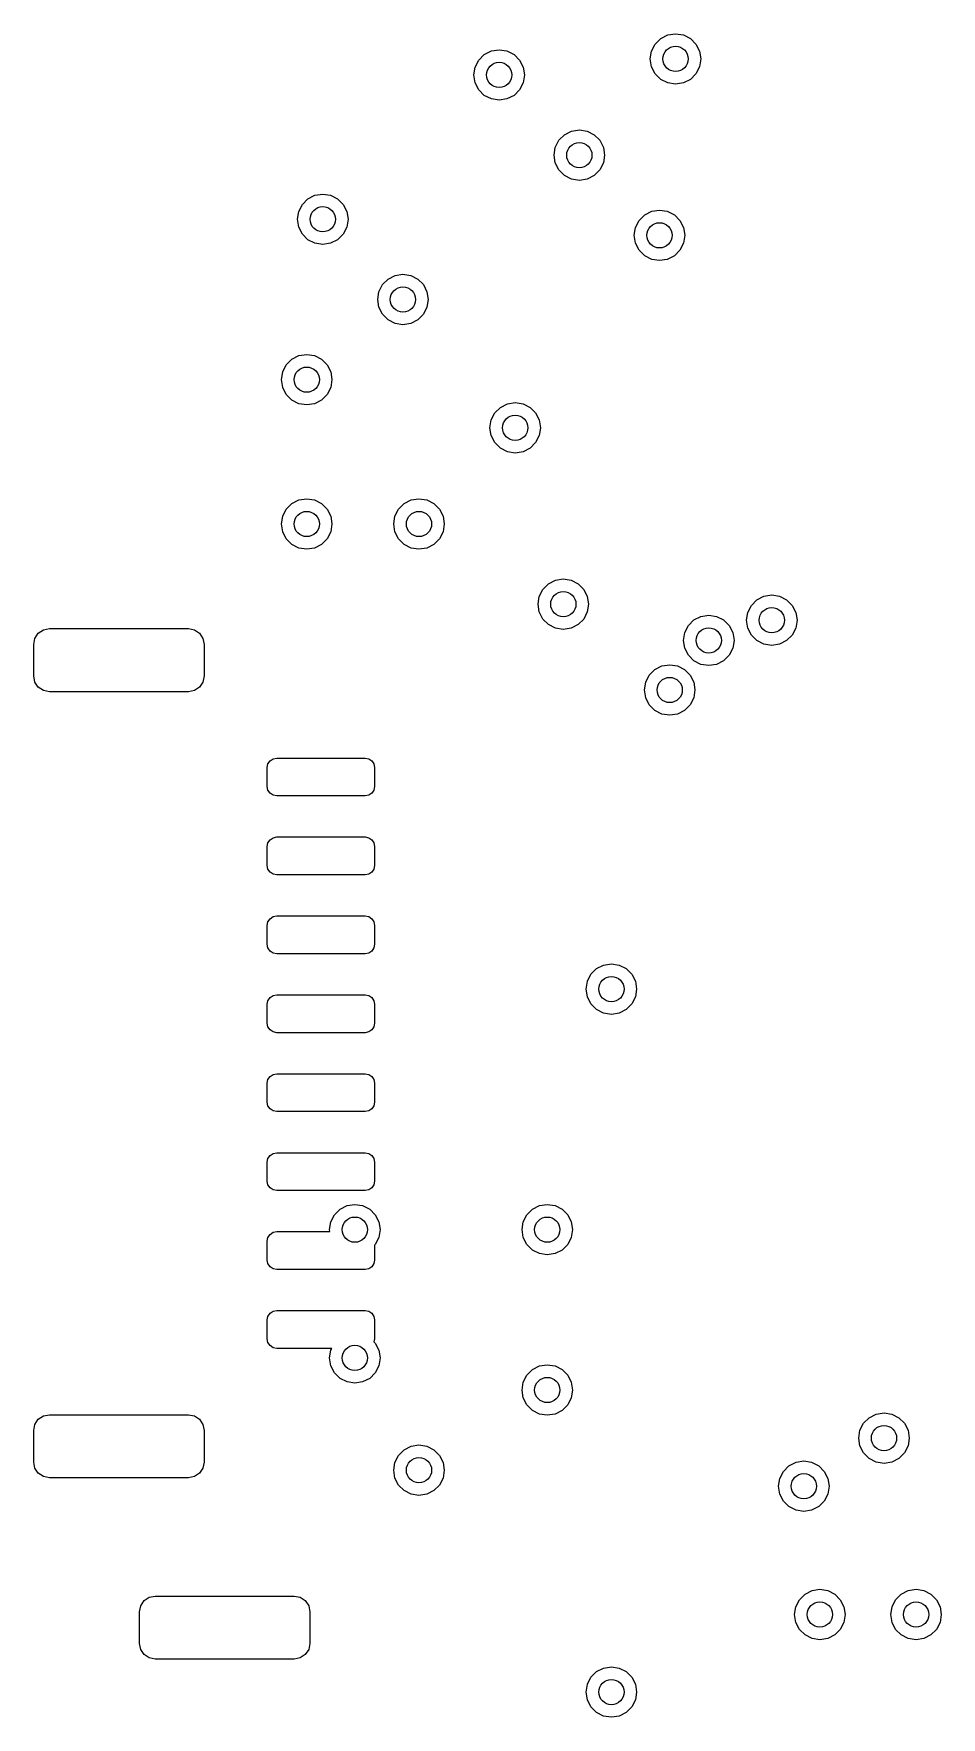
# Model space of a CAD drawing. Extents: x -3.4 to 1.4, y 0.1 to 11.
# Drawn here: x 0.09 to 0.656, y 2.497 to 3.547 of the extents above; entities that cross this region are included whole.
import ezdxf

# ---------------------------------------------------------------- set-up
doc = ezdxf.new("R2010")
doc.units = 0
doc.header["$MEASUREMENT"] = 0
doc.layers.add('BLACK', color=7, linetype='CONTINUOUS')

msp = doc.modelspace()

# ---------------------------------------------------------------- linework, layer by layer
at = {"layer": 'BLACK', "linetype": 'CONTINUOUS'}
for p, q in [((0.475023, 3.53577), (0.47726, 3.54016)), ((0.47726, 3.54016), (0.480744, 3.54365)), ((0.480744, 3.54365), (0.485134, 3.54588)), ((0.485134, 3.54588), (0.49, 3.54665)), ((0.49, 3.54665), (0.494866, 3.54588)), ((0.494866, 3.54588), (0.499256, 3.54365)), ((0.499256, 3.54365), (0.50274, 3.54016)), ((0.50274, 3.54016), (0.504977, 3.53577)), ((0.365023, 3.52577), (0.36726, 3.53016)), ((0.36726, 3.53016), (0.370744, 3.53365)), ((0.370744, 3.53365), (0.375134, 3.53588)), ((0.375134, 3.53588), (0.38, 3.53665)), ((0.38, 3.53665), (0.384866, 3.53588)), ((0.384866, 3.53588), (0.389256, 3.53365)), ((0.389256, 3.53365), (0.39274, 3.53016)), ((0.39274, 3.53016), (0.394977, 3.52577)), ((0.474252, 3.53091), (0.475023, 3.53577)), ((0.475023, 3.52604), (0.474252, 3.53091)), ((0.504977, 3.53577), (0.505748, 3.53091)), ((0.505748, 3.53091), (0.504977, 3.52604)), ((0.364252, 3.52091), (0.365023, 3.52577)), ((0.365023, 3.51604), (0.364252, 3.52091)), ((0.394977, 3.52577), (0.395748, 3.52091)), ((0.395748, 3.52091), (0.394977, 3.51604)), ((0.47726, 3.52165), (0.475023, 3.52604)), ((0.480744, 3.51817), (0.47726, 3.52165)), ((0.485134, 3.51593), (0.480744, 3.51817)), ((0.499256, 3.51817), (0.494866, 3.51593)), ((0.50274, 3.52165), (0.499256, 3.51817)), ((0.504977, 3.52604), (0.50274, 3.52165)), ((0.36726, 3.51165), (0.365023, 3.51604)), ((0.370744, 3.50817), (0.36726, 3.51165)), ((0.375134, 3.50593), (0.370744, 3.50817)), ((0.389256, 3.50817), (0.384866, 3.50593)), ((0.39274, 3.51165), (0.389256, 3.50817)), ((0.394977, 3.51604), (0.39274, 3.51165)), ((0.49, 3.51516), (0.485134, 3.51593)), ((0.494866, 3.51593), (0.49, 3.51516)), ((0.38, 3.50516), (0.375134, 3.50593)), ((0.384866, 3.50593), (0.38, 3.50516)), ((0.420744, 3.48365), (0.425134, 3.48588)), ((0.425134, 3.48588), (0.43, 3.48665)), ((0.43, 3.48665), (0.434866, 3.48588)), ((0.434866, 3.48588), (0.439256, 3.48365)), ((0.414252, 3.47091), (0.415023, 3.47577)), ((0.415023, 3.47577), (0.41726, 3.48016)), ((0.41726, 3.48016), (0.420744, 3.48365)), ((0.439256, 3.48365), (0.44274, 3.48016)), ((0.44274, 3.48016), (0.444977, 3.47577)), ((0.444977, 3.47577), (0.445748, 3.47091)), ((0.415023, 3.46604), (0.414252, 3.47091)), ((0.41726, 3.46165), (0.415023, 3.46604)), ((0.444977, 3.46604), (0.44274, 3.46165)), ((0.445748, 3.47091), (0.444977, 3.46604)), ((0.420744, 3.45817), (0.41726, 3.46165)), ((0.425134, 3.45593), (0.420744, 3.45817)), ((0.43, 3.45516), (0.425134, 3.45593)), ((0.434866, 3.45593), (0.43, 3.45516)), ((0.439256, 3.45817), (0.434866, 3.45593)), ((0.44274, 3.46165), (0.439256, 3.45817)), ((0.25726, 3.44016), (0.260744, 3.44365)), ((0.260744, 3.44365), (0.265134, 3.44588)), ((0.265134, 3.44588), (0.27, 3.44665)), ((0.27, 3.44665), (0.274866, 3.44588)), ((0.274866, 3.44588), (0.279256, 3.44365)), ((0.279256, 3.44365), (0.28274, 3.44016)), ((0.254252, 3.43091), (0.255023, 3.43577)), ((0.255023, 3.43577), (0.25726, 3.44016)), ((0.28274, 3.44016), (0.284977, 3.43577)), ((0.284977, 3.43577), (0.285748, 3.43091)), ((0.46726, 3.43016), (0.470744, 3.43365)), ((0.470744, 3.43365), (0.475134, 3.43588)), ((0.475134, 3.43588), (0.48, 3.43665)), ((0.48, 3.43665), (0.484866, 3.43588)), ((0.484866, 3.43588), (0.489256, 3.43365)), ((0.489256, 3.43365), (0.49274, 3.43016)), ((0.255023, 3.42604), (0.254252, 3.43091)), ((0.25726, 3.42165), (0.255023, 3.42604)), ((0.284977, 3.42604), (0.28274, 3.42165)), ((0.285748, 3.43091), (0.284977, 3.42604)), ((0.464252, 3.42091), (0.465023, 3.42577)), ((0.465023, 3.42577), (0.46726, 3.43016)), ((0.49274, 3.43016), (0.494977, 3.42577)), ((0.494977, 3.42577), (0.495748, 3.42091)), ((0.260744, 3.41817), (0.25726, 3.42165)), ((0.265134, 3.41593), (0.260744, 3.41817)), ((0.27, 3.41516), (0.265134, 3.41593)), ((0.274866, 3.41593), (0.27, 3.41516)), ((0.279256, 3.41817), (0.274866, 3.41593)), ((0.28274, 3.42165), (0.279256, 3.41817)), ((0.465023, 3.41604), (0.464252, 3.42091)), ((0.46726, 3.41165), (0.465023, 3.41604)), ((0.494977, 3.41604), (0.49274, 3.41165)), ((0.495748, 3.42091), (0.494977, 3.41604)), ((0.470744, 3.40817), (0.46726, 3.41165)), ((0.475134, 3.40593), (0.470744, 3.40817)), ((0.48, 3.40516), (0.475134, 3.40593)), ((0.484866, 3.40593), (0.48, 3.40516)), ((0.489256, 3.40817), (0.484866, 3.40593)), ((0.49274, 3.41165), (0.489256, 3.40817)), ((0.30726, 3.39016), (0.310744, 3.39365)), ((0.310744, 3.39365), (0.315134, 3.39588)), ((0.315134, 3.39588), (0.32, 3.39665)), ((0.32, 3.39665), (0.324866, 3.39588)), ((0.324866, 3.39588), (0.329256, 3.39365)), ((0.329256, 3.39365), (0.33274, 3.39016)), ((0.304252, 3.38091), (0.305023, 3.38577)), ((0.305023, 3.37604), (0.304252, 3.38091)), ((0.305023, 3.38577), (0.30726, 3.39016)), ((0.33274, 3.39016), (0.334977, 3.38577)), ((0.334977, 3.38577), (0.335748, 3.38091)), ((0.335748, 3.38091), (0.334977, 3.37604)), ((0.30726, 3.37165), (0.305023, 3.37604)), ((0.310744, 3.36817), (0.30726, 3.37165)), ((0.33274, 3.37165), (0.329256, 3.36817)), ((0.334977, 3.37604), (0.33274, 3.37165)), ((0.315134, 3.36593), (0.310744, 3.36817)), ((0.32, 3.36516), (0.315134, 3.36593)), ((0.324866, 3.36593), (0.32, 3.36516)), ((0.329256, 3.36817), (0.324866, 3.36593)), ((0.245023, 3.33577), (0.24726, 3.34016)), ((0.24726, 3.34016), (0.250744, 3.34365)), ((0.250744, 3.34365), (0.255134, 3.34588)), ((0.255134, 3.34588), (0.26, 3.34665)), ((0.26, 3.34665), (0.264866, 3.34588)), ((0.264866, 3.34588), (0.269256, 3.34365)), ((0.269256, 3.34365), (0.27274, 3.34016)), ((0.27274, 3.34016), (0.274977, 3.33577)), ((0.244252, 3.33091), (0.245023, 3.33577)), ((0.245023, 3.32604), (0.244252, 3.33091)), ((0.274977, 3.33577), (0.275748, 3.33091)), ((0.275748, 3.33091), (0.274977, 3.32604)), ((0.24726, 3.32165), (0.245023, 3.32604)), ((0.250744, 3.31817), (0.24726, 3.32165)), ((0.255134, 3.31593), (0.250744, 3.31817)), ((0.269256, 3.31817), (0.264866, 3.31593)), ((0.27274, 3.32165), (0.269256, 3.31817)), ((0.274977, 3.32604), (0.27274, 3.32165)), ((0.26, 3.31516), (0.255134, 3.31593)), ((0.264866, 3.31593), (0.26, 3.31516)), ((0.375023, 3.30577), (0.37726, 3.31016)), ((0.37726, 3.31016), (0.380744, 3.31365)), ((0.380744, 3.31365), (0.385134, 3.31588)), ((0.385134, 3.31588), (0.39, 3.31665)), ((0.39, 3.31665), (0.394866, 3.31588)), ((0.394866, 3.31588), (0.399256, 3.31365)), ((0.399256, 3.31365), (0.40274, 3.31016)), ((0.40274, 3.31016), (0.404977, 3.30577)), ((0.374252, 3.30091), (0.375023, 3.30577)), ((0.375023, 3.29604), (0.374252, 3.30091)), ((0.404977, 3.30577), (0.405748, 3.30091)), ((0.405748, 3.30091), (0.404977, 3.29604)), ((0.37726, 3.29165), (0.375023, 3.29604)), ((0.380744, 3.28817), (0.37726, 3.29165)), ((0.385134, 3.28593), (0.380744, 3.28817)), ((0.399256, 3.28817), (0.394866, 3.28593)), ((0.40274, 3.29165), (0.399256, 3.28817)), ((0.404977, 3.29604), (0.40274, 3.29165)), ((0.39, 3.28516), (0.385134, 3.28593)), ((0.394866, 3.28593), (0.39, 3.28516)), ((0.250744, 3.25365), (0.255134, 3.25588)), ((0.255134, 3.25588), (0.26, 3.25665)), ((0.26, 3.25665), (0.264866, 3.25588)), ((0.264866, 3.25588), (0.269256, 3.25365)), ((0.320744, 3.25365), (0.325134, 3.25588)), ((0.325134, 3.25588), (0.33, 3.25665)), ((0.33, 3.25665), (0.334866, 3.25588)), ((0.334866, 3.25588), (0.339256, 3.25365)), ((0.244252, 3.24091), (0.245023, 3.24577)), ((0.245023, 3.24577), (0.24726, 3.25016)), ((0.24726, 3.25016), (0.250744, 3.25365)), ((0.269256, 3.25365), (0.27274, 3.25016)), ((0.27274, 3.25016), (0.274977, 3.24577)), ((0.274977, 3.24577), (0.275748, 3.24091)), ((0.314252, 3.24091), (0.315023, 3.24577)), ((0.315023, 3.24577), (0.31726, 3.25016)), ((0.31726, 3.25016), (0.320744, 3.25365)), ((0.339256, 3.25365), (0.34274, 3.25016)), ((0.34274, 3.25016), (0.344977, 3.24577)), ((0.344977, 3.24577), (0.345748, 3.24091)), ((0.245023, 3.23604), (0.244252, 3.24091)), ((0.24726, 3.23165), (0.245023, 3.23604)), ((0.274977, 3.23604), (0.27274, 3.23165)), ((0.275748, 3.24091), (0.274977, 3.23604)), ((0.315023, 3.23604), (0.314252, 3.24091)), ((0.31726, 3.23165), (0.315023, 3.23604)), ((0.344977, 3.23604), (0.34274, 3.23165)), ((0.345748, 3.24091), (0.344977, 3.23604)), ((0.250744, 3.22817), (0.24726, 3.23165)), ((0.255134, 3.22593), (0.250744, 3.22817)), ((0.26, 3.22516), (0.255134, 3.22593)), ((0.264866, 3.22593), (0.26, 3.22516)), ((0.269256, 3.22817), (0.264866, 3.22593)), ((0.27274, 3.23165), (0.269256, 3.22817)), ((0.320744, 3.22817), (0.31726, 3.23165)), ((0.325134, 3.22593), (0.320744, 3.22817)), ((0.33, 3.22516), (0.325134, 3.22593)), ((0.334866, 3.22593), (0.33, 3.22516)), ((0.339256, 3.22817), (0.334866, 3.22593)), ((0.34274, 3.23165), (0.339256, 3.22817)), ((0.40726, 3.20016), (0.410744, 3.20365)), ((0.410744, 3.20365), (0.415134, 3.20588)), ((0.415134, 3.20588), (0.42, 3.20665)), ((0.42, 3.20665), (0.424866, 3.20588)), ((0.424866, 3.20588), (0.429256, 3.20365)), ((0.429256, 3.20365), (0.43274, 3.20016)), ((0.404252, 3.19091), (0.405023, 3.19577)), ((0.405023, 3.19577), (0.40726, 3.20016)), ((0.43274, 3.20016), (0.434977, 3.19577)), ((0.434977, 3.19577), (0.435748, 3.19091)), ((0.53726, 3.19016), (0.540744, 3.19365)), ((0.540744, 3.19365), (0.545134, 3.19588)), ((0.545134, 3.19588), (0.55, 3.19665)), ((0.55, 3.19665), (0.554866, 3.19588)), ((0.554866, 3.19588), (0.559257, 3.19365)), ((0.559257, 3.19365), (0.562741, 3.19016)), ((0.405023, 3.18604), (0.404252, 3.19091)), ((0.40726, 3.18165), (0.405023, 3.18604)), ((0.410744, 3.17817), (0.40726, 3.18165)), ((0.43274, 3.18165), (0.429256, 3.17817)), ((0.434977, 3.18604), (0.43274, 3.18165)), ((0.435748, 3.19091), (0.434977, 3.18604)), ((0.497973, 3.17758), (0.501457, 3.18107)), ((0.501457, 3.18107), (0.505847, 3.18331)), ((0.505847, 3.18331), (0.510714, 3.18408)), ((0.510714, 3.18408), (0.51558, 3.18331)), ((0.51558, 3.18331), (0.51997, 3.18107)), ((0.51997, 3.18107), (0.523454, 3.17758)), ((0.534252, 3.18091), (0.535023, 3.18577)), ((0.535023, 3.18577), (0.53726, 3.19016)), ((0.562741, 3.19016), (0.564977, 3.18577)), ((0.564977, 3.18577), (0.565748, 3.18091)), ((0.09045, 3.16959), (0.092584, 3.17279)), ((0.092584, 3.17279), (0.095777, 3.17492)), ((0.095777, 3.17492), (0.099543, 3.17567)), ((0.099543, 3.17567), (0.186157, 3.17567)), ((0.186157, 3.17567), (0.189924, 3.17492)), ((0.189924, 3.17492), (0.193117, 3.17279)), ((0.193117, 3.17279), (0.195251, 3.16959)), ((0.415134, 3.17593), (0.410744, 3.17817)), ((0.42, 3.17516), (0.415134, 3.17593)), ((0.424866, 3.17593), (0.42, 3.17516)), ((0.429256, 3.17817), (0.424866, 3.17593)), ((0.494966, 3.16833), (0.495737, 3.17319)), ((0.495737, 3.17319), (0.497973, 3.17758)), ((0.523454, 3.17758), (0.525691, 3.17319)), ((0.525691, 3.17319), (0.526462, 3.16833)), ((0.535023, 3.17604), (0.534252, 3.18091)), ((0.53726, 3.17165), (0.535023, 3.17604)), ((0.540744, 3.16817), (0.53726, 3.17165)), ((0.562741, 3.17165), (0.559257, 3.16817)), ((0.564977, 3.17604), (0.562741, 3.17165)), ((0.565748, 3.18091), (0.564977, 3.17604)), ((0.089701, 3.16583), (0.09045, 3.16959)), ((0.089701, 3.14614), (0.089701, 3.16583)), ((0.195251, 3.16959), (0.196, 3.16583)), ((0.196, 3.16583), (0.196, 3.14614)), ((0.495737, 3.16346), (0.494966, 3.16833)), ((0.497973, 3.15907), (0.495737, 3.16346)), ((0.525691, 3.16346), (0.523454, 3.15907)), ((0.526462, 3.16833), (0.525691, 3.16346)), ((0.545134, 3.16593), (0.540744, 3.16817)), ((0.55, 3.16516), (0.545134, 3.16593)), ((0.554866, 3.16593), (0.55, 3.16516)), ((0.559257, 3.16817), (0.554866, 3.16593)), ((0.473614, 3.14666), (0.477098, 3.15014)), ((0.477098, 3.15014), (0.481488, 3.15238)), ((0.481488, 3.15238), (0.486354, 3.15315)), ((0.486354, 3.15315), (0.491221, 3.15238)), ((0.491221, 3.15238), (0.495611, 3.15014)), ((0.495611, 3.15014), (0.499095, 3.14666)), ((0.501457, 3.15559), (0.497973, 3.15907)), ((0.505847, 3.15335), (0.501457, 3.15559)), ((0.510714, 3.15258), (0.505847, 3.15335)), ((0.51558, 3.15335), (0.510714, 3.15258)), ((0.51997, 3.15559), (0.51558, 3.15335)), ((0.523454, 3.15907), (0.51997, 3.15559)), ((0.09045, 3.14238), (0.089701, 3.14614)), ((0.092584, 3.13918), (0.09045, 3.14238)), ((0.095777, 3.13705), (0.092584, 3.13918)), ((0.193117, 3.13918), (0.189924, 3.13705)), ((0.195251, 3.14238), (0.193117, 3.13918)), ((0.196, 3.14614), (0.195251, 3.14238)), ((0.470606, 3.1374), (0.471377, 3.14227)), ((0.471377, 3.14227), (0.473614, 3.14666)), ((0.499095, 3.14666), (0.501331, 3.14227)), ((0.501331, 3.14227), (0.502102, 3.1374)), ((0.099543, 3.1363), (0.095777, 3.13705)), ((0.186157, 3.1363), (0.099543, 3.1363)), ((0.189924, 3.13705), (0.186157, 3.1363)), ((0.471377, 3.13253), (0.470606, 3.1374)), ((0.473614, 3.12814), (0.471377, 3.13253)), ((0.501331, 3.13253), (0.499095, 3.12814)), ((0.502102, 3.1374), (0.501331, 3.13253)), ((0.477098, 3.12466), (0.473614, 3.12814)), ((0.481488, 3.12242), (0.477098, 3.12466)), ((0.486354, 3.12165), (0.481488, 3.12242)), ((0.491221, 3.12242), (0.486354, 3.12165)), ((0.495611, 3.12466), (0.491221, 3.12242)), ((0.499095, 3.12814), (0.495611, 3.12466)), ((0.23537, 3.08906), (0.23582, 3.09132)), ((0.23537, 3.07724), (0.23537, 3.08906)), ((0.23582, 3.09132), (0.2371, 3.09323)), ((0.2371, 3.09323), (0.239016, 3.09451)), ((0.239016, 3.09451), (0.241276, 3.09496)), ((0.241276, 3.09496), (0.296394, 3.09496)), ((0.296394, 3.09496), (0.298654, 3.09451)), ((0.298654, 3.09451), (0.30057, 3.09323)), ((0.30057, 3.09323), (0.30185, 3.09132)), ((0.30185, 3.09132), (0.302299, 3.08906)), ((0.302299, 3.08906), (0.302299, 3.07724)), ((0.23582, 3.07498), (0.23537, 3.07724)), ((0.302299, 3.07724), (0.30185, 3.07498)), ((0.2371, 3.07307), (0.23582, 3.07498)), ((0.239016, 3.07179), (0.2371, 3.07307)), ((0.241276, 3.07134), (0.239016, 3.07179)), ((0.296394, 3.07134), (0.241276, 3.07134)), ((0.298654, 3.07179), (0.296394, 3.07134)), ((0.30057, 3.07307), (0.298654, 3.07179)), ((0.30185, 3.07498), (0.30057, 3.07307)), ((0.2371, 3.04402), (0.239016, 3.0453)), ((0.239016, 3.0453), (0.241276, 3.04575)), ((0.241276, 3.04575), (0.296394, 3.04575)), ((0.296394, 3.04575), (0.298654, 3.0453)), ((0.298654, 3.0453), (0.30057, 3.04402)), ((0.23537, 3.03984), (0.23582, 3.0421)), ((0.23537, 3.02803), (0.23537, 3.03984)), ((0.23582, 3.0421), (0.2371, 3.04402)), ((0.30057, 3.04402), (0.30185, 3.0421)), ((0.30185, 3.0421), (0.302299, 3.03984)), ((0.302299, 3.03984), (0.302299, 3.02803)), ((0.23582, 3.02577), (0.23537, 3.02803)), ((0.2371, 3.02386), (0.23582, 3.02577)), ((0.239016, 3.02258), (0.2371, 3.02386)), ((0.30057, 3.02386), (0.298654, 3.02258)), ((0.30185, 3.02577), (0.30057, 3.02386)), ((0.302299, 3.02803), (0.30185, 3.02577)), ((0.241276, 3.02213), (0.239016, 3.02258)), ((0.296394, 3.02213), (0.241276, 3.02213)), ((0.298654, 3.02258), (0.296394, 3.02213)), ((0.23537, 2.99063), (0.23582, 2.99289)), ((0.23582, 2.99289), (0.2371, 2.99481)), ((0.2371, 2.99481), (0.239016, 2.99609)), ((0.239016, 2.99609), (0.241276, 2.99654)), ((0.241276, 2.99654), (0.296394, 2.99654)), ((0.296394, 2.99654), (0.298654, 2.99609)), ((0.298654, 2.99609), (0.30057, 2.99481)), ((0.30057, 2.99481), (0.30185, 2.99289)), ((0.30185, 2.99289), (0.302299, 2.99063)), ((0.23537, 2.97882), (0.23537, 2.99063)), ((0.302299, 2.99063), (0.302299, 2.97882)), ((0.23582, 2.97656), (0.23537, 2.97882)), ((0.2371, 2.97464), (0.23582, 2.97656)), ((0.239016, 2.97336), (0.2371, 2.97464)), ((0.241276, 2.97291), (0.239016, 2.97336)), ((0.296394, 2.97291), (0.241276, 2.97291)), ((0.298654, 2.97336), (0.296394, 2.97291)), ((0.30057, 2.97464), (0.298654, 2.97336)), ((0.30185, 2.97656), (0.30057, 2.97464)), ((0.302299, 2.97882), (0.30185, 2.97656)), ((0.43726, 2.96016), (0.440744, 2.96365)), ((0.440744, 2.96365), (0.445134, 2.96588)), ((0.445134, 2.96588), (0.45, 2.96665)), ((0.45, 2.96665), (0.454866, 2.96588)), ((0.454866, 2.96588), (0.459256, 2.96365)), ((0.459256, 2.96365), (0.46274, 2.96016)), ((0.434252, 2.95091), (0.435023, 2.95577)), ((0.435023, 2.94604), (0.434252, 2.95091)), ((0.435023, 2.95577), (0.43726, 2.96016)), ((0.46274, 2.96016), (0.464977, 2.95577)), ((0.464977, 2.95577), (0.465748, 2.95091)), ((0.465748, 2.95091), (0.464977, 2.94604)), ((0.23537, 2.94142), (0.23582, 2.94368)), ((0.23537, 2.92961), (0.23537, 2.94142)), ((0.23582, 2.94368), (0.2371, 2.94559)), ((0.2371, 2.94559), (0.239016, 2.94687)), ((0.239016, 2.94687), (0.241276, 2.94732)), ((0.241276, 2.94732), (0.296394, 2.94732)), ((0.296394, 2.94732), (0.298654, 2.94687)), ((0.298654, 2.94687), (0.30057, 2.94559)), ((0.30057, 2.94559), (0.30185, 2.94368)), ((0.30185, 2.94368), (0.302299, 2.94142)), ((0.302299, 2.94142), (0.302299, 2.92961)), ((0.43726, 2.94165), (0.435023, 2.94604)), ((0.440744, 2.93817), (0.43726, 2.94165)), ((0.46274, 2.94165), (0.459256, 2.93817)), ((0.464977, 2.94604), (0.46274, 2.94165)), ((0.23582, 2.92735), (0.23537, 2.92961)), ((0.302299, 2.92961), (0.30185, 2.92735)), ((0.445134, 2.93593), (0.440744, 2.93817)), ((0.45, 2.93516), (0.445134, 2.93593)), ((0.454866, 2.93593), (0.45, 2.93516)), ((0.459256, 2.93817), (0.454866, 2.93593)), ((0.2371, 2.92543), (0.23582, 2.92735)), ((0.239016, 2.92415), (0.2371, 2.92543)), ((0.241276, 2.9237), (0.239016, 2.92415)), ((0.296394, 2.9237), (0.241276, 2.9237)), ((0.298654, 2.92415), (0.296394, 2.9237)), ((0.30057, 2.92543), (0.298654, 2.92415)), ((0.30185, 2.92735), (0.30057, 2.92543)), ((0.2371, 2.89638), (0.239016, 2.89766)), ((0.239016, 2.89766), (0.241276, 2.89811)), ((0.241276, 2.89811), (0.296394, 2.89811)), ((0.296394, 2.89811), (0.298654, 2.89766)), ((0.298654, 2.89766), (0.30057, 2.89638)), ((0.23537, 2.8922), (0.23582, 2.89446)), ((0.23537, 2.88039), (0.23537, 2.8922)), ((0.23582, 2.89446), (0.2371, 2.89638)), ((0.30057, 2.89638), (0.30185, 2.89446)), ((0.30185, 2.89446), (0.302299, 2.8922)), ((0.302299, 2.8922), (0.302299, 2.88039)), ((0.23582, 2.87813), (0.23537, 2.88039)), ((0.2371, 2.87622), (0.23582, 2.87813)), ((0.30185, 2.87813), (0.30057, 2.87622)), ((0.302299, 2.88039), (0.30185, 2.87813)), ((0.239016, 2.87494), (0.2371, 2.87622)), ((0.241276, 2.87449), (0.239016, 2.87494)), ((0.296394, 2.87449), (0.241276, 2.87449)), ((0.298654, 2.87494), (0.296394, 2.87449)), ((0.30057, 2.87622), (0.298654, 2.87494)), ((0.23537, 2.84299), (0.23582, 2.84525)), ((0.23582, 2.84525), (0.2371, 2.84717)), ((0.2371, 2.84717), (0.239016, 2.84845)), ((0.239016, 2.84845), (0.241276, 2.8489)), ((0.241276, 2.8489), (0.296394, 2.8489)), ((0.296394, 2.8489), (0.298654, 2.84845)), ((0.298654, 2.84845), (0.30057, 2.84717)), ((0.30057, 2.84717), (0.30185, 2.84525)), ((0.30185, 2.84525), (0.302299, 2.84299)), ((0.23537, 2.83118), (0.23537, 2.84299)), ((0.302299, 2.84299), (0.302299, 2.83118)), ((0.23582, 2.82892), (0.23537, 2.83118)), ((0.2371, 2.82701), (0.23582, 2.82892)), ((0.239016, 2.82573), (0.2371, 2.82701)), ((0.241276, 2.82528), (0.239016, 2.82573)), ((0.296394, 2.82528), (0.241276, 2.82528)), ((0.298654, 2.82573), (0.296394, 2.82528)), ((0.30057, 2.82701), (0.298654, 2.82573)), ((0.30185, 2.82892), (0.30057, 2.82701)), ((0.302299, 2.83118), (0.30185, 2.82892)), ((0.27726, 2.81016), (0.280744, 2.81365)), ((0.280744, 2.81365), (0.285134, 2.81588)), ((0.285134, 2.81588), (0.29, 2.81665)), ((0.29, 2.81665), (0.294866, 2.81588)), ((0.294866, 2.81588), (0.299256, 2.81365)), ((0.299256, 2.81365), (0.30274, 2.81016)), ((0.39726, 2.81016), (0.400744, 2.81365)), ((0.400744, 2.81365), (0.405134, 2.81588)), ((0.405134, 2.81588), (0.41, 2.81665)), ((0.41, 2.81665), (0.414866, 2.81588)), ((0.414866, 2.81588), (0.419256, 2.81365)), ((0.419256, 2.81365), (0.42274, 2.81016)), ((0.274252, 2.80091), (0.275023, 2.80577)), ((0.275023, 2.80577), (0.27726, 2.81016)), ((0.30274, 2.81016), (0.304977, 2.80577)), ((0.304977, 2.80577), (0.305748, 2.80091)), ((0.394252, 2.80091), (0.395023, 2.80577)), ((0.395023, 2.80577), (0.39726, 2.81016)), ((0.42274, 2.81016), (0.424977, 2.80577)), ((0.424977, 2.80577), (0.425748, 2.80091)), ((0.23537, 2.79378), (0.23582, 2.79604)), ((0.23537, 2.78197), (0.23537, 2.79378)), ((0.23582, 2.79604), (0.2371, 2.79796)), ((0.2371, 2.79796), (0.239016, 2.79924)), ((0.239016, 2.79924), (0.241276, 2.79969)), ((0.241276, 2.79969), (0.274445, 2.79969)), ((0.274445, 2.79969), (0.274252, 2.80091)), ((0.304977, 2.79604), (0.30274, 2.79165)), ((0.305748, 2.80091), (0.304977, 2.79604)), ((0.395023, 2.79604), (0.394252, 2.80091)), ((0.39726, 2.79165), (0.395023, 2.79604)), ((0.424977, 2.79604), (0.42274, 2.79165)), ((0.425748, 2.80091), (0.424977, 2.79604)), ((0.30274, 2.79165), (0.302299, 2.79121)), ((0.302299, 2.79121), (0.302299, 2.78197)), ((0.400744, 2.78817), (0.39726, 2.79165)), ((0.405134, 2.78593), (0.400744, 2.78817)), ((0.41, 2.78516), (0.405134, 2.78593)), ((0.414866, 2.78593), (0.41, 2.78516)), ((0.419256, 2.78817), (0.414866, 2.78593)), ((0.42274, 2.79165), (0.419256, 2.78817)), ((0.23582, 2.77971), (0.23537, 2.78197)), ((0.2371, 2.77779), (0.23582, 2.77971)), ((0.239016, 2.77651), (0.2371, 2.77779)), ((0.241276, 2.77606), (0.239016, 2.77651)), ((0.296394, 2.77606), (0.241276, 2.77606)), ((0.298654, 2.77651), (0.296394, 2.77606)), ((0.30057, 2.77779), (0.298654, 2.77651)), ((0.30185, 2.77971), (0.30057, 2.77779)), ((0.302299, 2.78197), (0.30185, 2.77971)), ((0.23537, 2.74457), (0.23582, 2.74683)), ((0.23537, 2.73276), (0.23537, 2.74457)), ((0.23582, 2.74683), (0.2371, 2.74874)), ((0.2371, 2.74874), (0.239016, 2.75002)), ((0.239016, 2.75002), (0.241276, 2.75047)), ((0.241276, 2.75047), (0.296394, 2.75047)), ((0.296394, 2.75047), (0.298654, 2.75002)), ((0.298654, 2.75002), (0.30057, 2.74874)), ((0.30057, 2.74874), (0.30185, 2.74683)), ((0.30185, 2.74683), (0.302299, 2.74457)), ((0.302299, 2.74457), (0.302299, 2.73276)), ((0.23582, 2.7305), (0.23537, 2.73276)), ((0.2371, 2.72858), (0.23582, 2.7305)), ((0.302299, 2.73276), (0.301942, 2.73096)), ((0.301942, 2.73096), (0.30274, 2.73016)), ((0.30274, 2.73016), (0.304977, 2.72577)), ((0.239016, 2.7273), (0.2371, 2.72858)), ((0.241276, 2.72685), (0.239016, 2.7273)), ((0.275572, 2.72685), (0.241276, 2.72685)), ((0.274252, 2.72091), (0.275023, 2.72577)), ((0.275023, 2.71604), (0.274252, 2.72091)), ((0.275023, 2.72577), (0.275572, 2.72685)), ((0.304977, 2.72577), (0.305748, 2.72091)), ((0.305748, 2.72091), (0.304977, 2.71604)), ((0.27726, 2.71165), (0.275023, 2.71604)), ((0.280744, 2.70817), (0.27726, 2.71165)), ((0.30274, 2.71165), (0.299256, 2.70817)), ((0.304977, 2.71604), (0.30274, 2.71165)), ((0.395023, 2.70577), (0.39726, 2.71016)), ((0.39726, 2.71016), (0.400744, 2.71365)), ((0.400744, 2.71365), (0.405134, 2.71588)), ((0.405134, 2.71588), (0.41, 2.71665)), ((0.41, 2.71665), (0.414866, 2.71588)), ((0.414866, 2.71588), (0.419256, 2.71365)), ((0.419256, 2.71365), (0.42274, 2.71016)), ((0.42274, 2.71016), (0.424977, 2.70577)), ((0.285134, 2.70593), (0.280744, 2.70817)), ((0.29, 2.70516), (0.285134, 2.70593)), ((0.294866, 2.70593), (0.29, 2.70516)), ((0.299256, 2.70817), (0.294866, 2.70593)), ((0.394252, 2.70091), (0.395023, 2.70577)), ((0.395023, 2.69604), (0.394252, 2.70091)), ((0.424977, 2.70577), (0.425748, 2.70091)), ((0.425748, 2.70091), (0.424977, 2.69604)), ((0.39726, 2.69165), (0.395023, 2.69604)), ((0.400744, 2.68817), (0.39726, 2.69165)), ((0.405134, 2.68593), (0.400744, 2.68817)), ((0.419256, 2.68817), (0.414866, 2.68593)), ((0.42274, 2.69165), (0.419256, 2.68817)), ((0.424977, 2.69604), (0.42274, 2.69165)), ((0.089701, 2.67567), (0.09045, 2.67944)), ((0.09045, 2.67944), (0.092584, 2.68263)), ((0.092584, 2.68263), (0.095777, 2.68476)), ((0.095777, 2.68476), (0.099543, 2.68551)), ((0.099543, 2.68551), (0.186157, 2.68551)), ((0.186157, 2.68551), (0.189924, 2.68476)), ((0.189924, 2.68476), (0.193117, 2.68263)), ((0.193117, 2.68263), (0.195251, 2.67944)), ((0.195251, 2.67944), (0.196, 2.67567)), ((0.41, 2.68516), (0.405134, 2.68593)), ((0.414866, 2.68593), (0.41, 2.68516)), ((0.605023, 2.67577), (0.60726, 2.68016)), ((0.60726, 2.68016), (0.610744, 2.68365)), ((0.610744, 2.68365), (0.615134, 2.68588)), ((0.615134, 2.68588), (0.62, 2.68665)), ((0.62, 2.68665), (0.624866, 2.68588)), ((0.624866, 2.68588), (0.629256, 2.68365)), ((0.629256, 2.68365), (0.63274, 2.68016)), ((0.63274, 2.68016), (0.634977, 2.67577)), ((0.089701, 2.65598), (0.089701, 2.67567)), ((0.196, 2.67567), (0.196, 2.65598)), ((0.325134, 2.66588), (0.33, 2.66665)), ((0.33, 2.66665), (0.334866, 2.66588)), ((0.604252, 2.67091), (0.605023, 2.67577)), ((0.605023, 2.66604), (0.604252, 2.67091)), ((0.634977, 2.67577), (0.635748, 2.67091)), ((0.635748, 2.67091), (0.634977, 2.66604)), ((0.315023, 2.65577), (0.31726, 2.66016)), ((0.31726, 2.66016), (0.320744, 2.66365)), ((0.320744, 2.66365), (0.325134, 2.66588)), ((0.334866, 2.66588), (0.339256, 2.66365)), ((0.339256, 2.66365), (0.34274, 2.66016)), ((0.34274, 2.66016), (0.344977, 2.65577)), ((0.565134, 2.65588), (0.57, 2.65665)), ((0.57, 2.65665), (0.574866, 2.65588)), ((0.60726, 2.66165), (0.605023, 2.66604)), ((0.610744, 2.65817), (0.60726, 2.66165)), ((0.615134, 2.65593), (0.610744, 2.65817)), ((0.629256, 2.65817), (0.624866, 2.65593)), ((0.63274, 2.66165), (0.629256, 2.65817)), ((0.634977, 2.66604), (0.63274, 2.66165)), ((0.09045, 2.65222), (0.089701, 2.65598)), ((0.092584, 2.64902), (0.09045, 2.65222)), ((0.095777, 2.64689), (0.092584, 2.64902)), ((0.099543, 2.64614), (0.095777, 2.64689)), ((0.186157, 2.64614), (0.099543, 2.64614)), ((0.189924, 2.64689), (0.186157, 2.64614)), ((0.193117, 2.64902), (0.189924, 2.64689)), ((0.195251, 2.65222), (0.193117, 2.64902)), ((0.196, 2.65598), (0.195251, 2.65222)), ((0.314252, 2.65091), (0.315023, 2.65577)), ((0.315023, 2.64604), (0.314252, 2.65091)), ((0.31726, 2.64165), (0.315023, 2.64604)), ((0.344977, 2.64604), (0.34274, 2.64165)), ((0.344977, 2.65577), (0.345748, 2.65091)), ((0.345748, 2.65091), (0.344977, 2.64604)), ((0.554252, 2.64091), (0.555023, 2.64577)), ((0.555023, 2.64577), (0.55726, 2.65016)), ((0.55726, 2.65016), (0.560744, 2.65365)), ((0.560744, 2.65365), (0.565134, 2.65588)), ((0.574866, 2.65588), (0.579256, 2.65365)), ((0.579256, 2.65365), (0.58274, 2.65016)), ((0.58274, 2.65016), (0.584977, 2.64577)), ((0.584977, 2.64577), (0.585748, 2.64091)), ((0.62, 2.65516), (0.615134, 2.65593)), ((0.624866, 2.65593), (0.62, 2.65516)), ((0.320744, 2.63817), (0.31726, 2.64165)), ((0.325134, 2.63593), (0.320744, 2.63817)), ((0.33, 2.63516), (0.325134, 2.63593)), ((0.334866, 2.63593), (0.33, 2.63516)), ((0.339256, 2.63817), (0.334866, 2.63593)), ((0.34274, 2.64165), (0.339256, 2.63817)), ((0.555023, 2.63604), (0.554252, 2.64091)), ((0.55726, 2.63165), (0.555023, 2.63604)), ((0.584977, 2.63604), (0.58274, 2.63165)), ((0.585748, 2.64091), (0.584977, 2.63604)), ((0.560744, 2.62817), (0.55726, 2.63165)), ((0.565134, 2.62593), (0.560744, 2.62817)), ((0.57, 2.62516), (0.565134, 2.62593)), ((0.574866, 2.62593), (0.57, 2.62516)), ((0.579256, 2.62817), (0.574866, 2.62593)), ((0.58274, 2.63165), (0.579256, 2.62817)), ((0.161777, 2.57171), (0.165543, 2.57246)), ((0.165543, 2.57246), (0.252157, 2.57246)), ((0.252157, 2.57246), (0.255924, 2.57171)), ((0.56726, 2.57016), (0.570744, 2.57365)), ((0.570744, 2.57365), (0.575134, 2.57588)), ((0.575134, 2.57588), (0.58, 2.57665)), ((0.58, 2.57665), (0.584866, 2.57588)), ((0.584866, 2.57588), (0.589256, 2.57365)), ((0.589256, 2.57365), (0.59274, 2.57016)), ((0.62726, 2.57016), (0.630744, 2.57365)), ((0.630744, 2.57365), (0.635134, 2.57588)), ((0.635134, 2.57588), (0.64, 2.57665)), ((0.64, 2.57665), (0.644866, 2.57588)), ((0.644866, 2.57588), (0.649256, 2.57365)), ((0.649256, 2.57365), (0.65274, 2.57016)), ((0.155701, 2.56261), (0.15645, 2.56638)), ((0.155701, 2.54293), (0.155701, 2.56261)), ((0.15645, 2.56638), (0.158584, 2.56957)), ((0.158584, 2.56957), (0.161777, 2.57171)), ((0.255924, 2.57171), (0.259117, 2.56957)), ((0.259117, 2.56957), (0.261251, 2.56638)), ((0.261251, 2.56638), (0.262, 2.56261)), ((0.262, 2.56261), (0.262, 2.54293)), ((0.564252, 2.56091), (0.565023, 2.56577)), ((0.565023, 2.56577), (0.56726, 2.57016)), ((0.59274, 2.57016), (0.594977, 2.56577)), ((0.594977, 2.56577), (0.595748, 2.56091)), ((0.624252, 2.56091), (0.625023, 2.56577)), ((0.625023, 2.56577), (0.62726, 2.57016)), ((0.65274, 2.57016), (0.654977, 2.56577)), ((0.654977, 2.56577), (0.655748, 2.56091)), ((0.565023, 2.55604), (0.564252, 2.56091)), ((0.56726, 2.55165), (0.565023, 2.55604)), ((0.570744, 2.54817), (0.56726, 2.55165)), ((0.59274, 2.55165), (0.589256, 2.54817)), ((0.594977, 2.55604), (0.59274, 2.55165)), ((0.595748, 2.56091), (0.594977, 2.55604)), ((0.625023, 2.55604), (0.624252, 2.56091)), ((0.62726, 2.55165), (0.625023, 2.55604)), ((0.630744, 2.54817), (0.62726, 2.55165)), ((0.65274, 2.55165), (0.649256, 2.54817)), ((0.654977, 2.55604), (0.65274, 2.55165)), ((0.655748, 2.56091), (0.654977, 2.55604)), ((0.15645, 2.53916), (0.155701, 2.54293)), ((0.262, 2.54293), (0.261251, 2.53916)), ((0.575134, 2.54593), (0.570744, 2.54817)), ((0.58, 2.54516), (0.575134, 2.54593)), ((0.584866, 2.54593), (0.58, 2.54516)), ((0.589256, 2.54817), (0.584866, 2.54593)), ((0.635134, 2.54593), (0.630744, 2.54817)), ((0.64, 2.54516), (0.635134, 2.54593)), ((0.644866, 2.54593), (0.64, 2.54516)), ((0.649256, 2.54817), (0.644866, 2.54593)), ((0.158584, 2.53597), (0.15645, 2.53916)), ((0.161777, 2.53384), (0.158584, 2.53597)), ((0.165543, 2.53309), (0.161777, 2.53384)), ((0.252157, 2.53309), (0.165543, 2.53309)), ((0.255924, 2.53384), (0.252157, 2.53309)), ((0.259117, 2.53597), (0.255924, 2.53384)), ((0.261251, 2.53916), (0.259117, 2.53597)), ((0.435023, 2.51743), (0.43726, 2.52182)), ((0.43726, 2.52182), (0.440744, 2.5253)), ((0.440744, 2.5253), (0.445134, 2.52754)), ((0.445134, 2.52754), (0.45, 2.52831)), ((0.45, 2.52831), (0.454866, 2.52754)), ((0.454866, 2.52754), (0.459256, 2.5253)), ((0.459256, 2.5253), (0.46274, 2.52182)), ((0.46274, 2.52182), (0.464977, 2.51743)), ((0.434252, 2.51256), (0.435023, 2.51743)), ((0.435023, 2.5077), (0.434252, 2.51256)), ((0.464977, 2.51743), (0.465748, 2.51256)), ((0.465748, 2.51256), (0.464977, 2.5077)), ((0.43726, 2.50331), (0.435023, 2.5077)), ((0.440744, 2.49982), (0.43726, 2.50331)), ((0.445134, 2.49759), (0.440744, 2.49982)), ((0.459256, 2.49982), (0.454866, 2.49759)), ((0.46274, 2.50331), (0.459256, 2.49982)), ((0.464977, 2.5077), (0.46274, 2.50331)), ((0.45, 2.49681), (0.445134, 2.49759)), ((0.454866, 2.49759), (0.45, 2.49681))]:
    msp.add_line(p, q, dxfattribs=at)
at = {"layer": 'BLACK'}
for centre in [(0.49, 3.53091), (0.38, 3.52091), (0.43, 3.47091), (0.27, 3.43091), (0.48, 3.42091), (0.32, 3.38091), (0.26, 3.33091), (0.39, 3.30091), (0.26, 3.24091), (0.33, 3.24091), (0.42, 3.19091), (0.55, 3.18091), (0.510714, 3.16833), (0.486354, 3.1374), (0.45, 2.95091), (0.29, 2.80091), (0.41, 2.80091), (0.29, 2.72091), (0.41, 2.70091), (0.62, 2.67091), (0.33, 2.65091), (0.57, 2.64091), (0.58, 2.56091), (0.64, 2.56091), (0.45, 2.51256)]:
    msp.add_circle(centre, 0.007874, dxfattribs=at)

doc.saveas('drawing.dxf')
